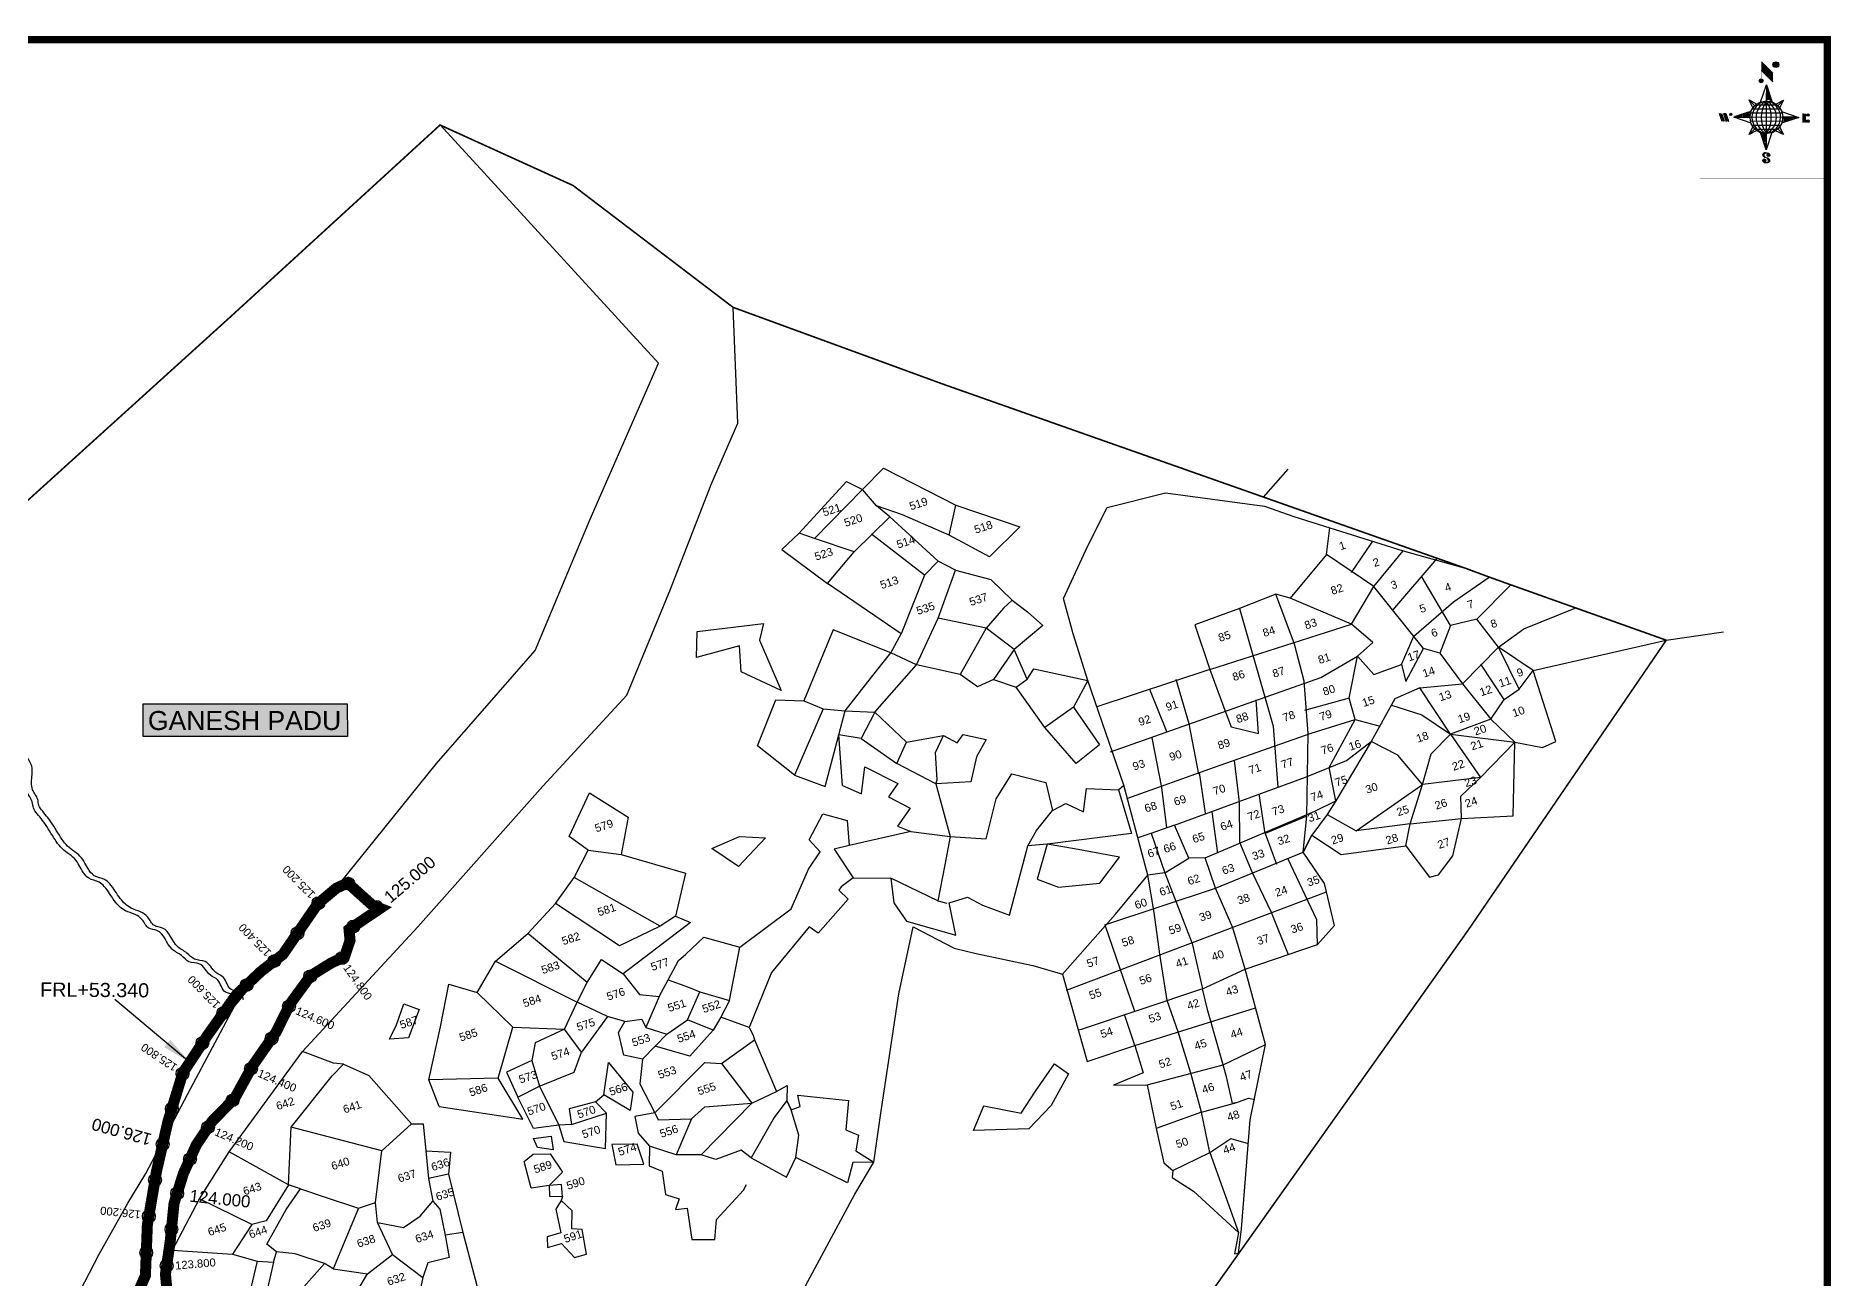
# Model space of a CAD drawing. Header units: millimetres. Extents: x 351611 to 362178, y 1842653 to 1850640.
# Drawn here: x 357278 to 362178, y 1847250 to 1850640 of the extents above; entities that cross this region are included whole.
import ezdxf

# ---------------------------------------------------------------- set-up
doc = ezdxf.new("R2010")
doc.units = ezdxf.units.MM
doc.header["$PDMODE"] = 32
doc.header["$PDSIZE"] = 35
for name, color, linetype in [('BND', 6, 'Continuous'), ('bord', 1, 'Continuous'), ('Boundary', 5, 'Continuous'), ('DIMENSION', 7, 'Continuous'), ('FRL', 3, 'Continuous'), ('Plot', 7, 'Continuous'), ('Plot NUmbers', 7, 'Continuous'), ('points', 161, 'Continuous'), ('Stream', 4, 'Continuous'), ('TEXT', 7, 'Continuous')]:
    doc.layers.add(name, color=color, linetype=linetype)
doc.styles.add('FONT1', font='Arial')
doc.styles.get("Standard").update_dxf_attribs({"font": 'arial.ttf'})
doc.dimstyles.get("Standard").update_dxf_attribs({"dimtxt": 0.18, "dimasz": 0.18, "dimexe": 0.18, "dimexo": 0.0625, "dimgap": 0.09, "dimtad": 0, "dimtih": 1, "dimtoh": 1, "dimdec": 4, "dimzin": 0, "dimdsep": 46, "dimtxsty": 'Standard', "dimcen": 0.09, "dimadec": 0, "dimazin": 0, "dimtfac": 1, "dimtdec": 4, "dimtofl": 0, "dimtmove": 0, "dimatfit": 3, "dimfxl": 1, "dimtolj": 1, "dimtzin": 0, "dimarcsym": 0})
pattern_1 = [(267.297113149, (-8720374.938, 50637915.138), (10.5367255337, -0.497431438), [])]
pattern_2 = [(357.297113149, (-8720374.938, 50637915.138), (0.497431438, 10.5367255337), [])]

# ---------------------------------------------------------------- blocks, each defined once
blk = doc.blocks.new('*X8')
at = {"color": 0, "linetype": 'Continuous'}
for p, q in [((6321.6, 240.5), (6322.3, 241.2)), ((6321.6, 240.3), (6322.3, 241)), ((6321.6, 240.1), (6322.3, 240.8)), ((6321.6, 239.9), (6322.4, 240.7)), ((6321.6, 239.8), (6322.4, 240.6)), ((6321.6, 239.6), (6322.5, 240.5)), ((6321.6, 239.4), (6322.5, 240.3)), ((6321.6, 239.2), (6322.6, 240.2)), ((6321.7, 239.1), (6322.6, 240.1)), ((6321.8, 240.8), (6322.4, 241.4)), ((6321.8, 239), (6322.7, 240)), ((6321.8, 239), (6322.8, 239.9)), ((6321.9, 238.9), (6322.9, 239.8)), ((6322, 238.8), (6323, 239.7)), ((6322.1, 241.3), (6322.4, 241.6)), ((6322.1, 238.7), (6323.1, 239.6)), ((6322.2, 238.6), (6323.1, 239.6)), ((6322.3, 238.5), (6323.2, 239.5)), ((6322.4, 238.5), (6323.3, 239.4)), ((6322.5, 238.4), (6323.4, 239.3)), ((6322.7, 238.4), (6323.6, 239.3)), ((6322.8, 238.3), (6323.7, 239.2)), ((6322.9, 238.3), (6323.8, 239.1)), ((6323.1, 238.2), (6323.9, 239.1)), ((6323.2, 238.2), (6324, 239)), ((6323.3, 238.2), (6324.2, 239)), ((6323.5, 238.1), (6324.3, 238.9)), ((6323.7, 238.1), (6324.4, 238.9)), ((6323.8, 238.1), (6324.6, 238.8)), ((6324.1, 238.2), (6324.7, 238.8)), ((6324.3, 238.3), (6324.9, 238.8)), ((6324.6, 238.3), (6325.1, 238.8)), ((6324.8, 238.4), (6325.2, 238.8)), ((6325.1, 238.5), (6325.4, 238.8)), ((6325.4, 238.6), (6325.6, 238.8))]:
    blk.add_line(p, q, dxfattribs=at)
blk = doc.blocks.new('*X7')
at = {"color": 0, "linetype": 'Continuous'}
for p, q in [((6324.4, 240.3), (6324.5, 240.4)), ((6324.6, 240.3), (6324.8, 240.5)), ((6324.7, 240.2), (6325, 240.5)), ((6324.8, 240.2), (6325.2, 240.6)), ((6325, 240.1), (6325.5, 240.6)), ((6325.1, 240.1), (6325.6, 240.6)), ((6325.2, 240), (6325.8, 240.6)), ((6325.3, 240), (6326, 240.6)), ((6325.4, 239.9), (6326.1, 240.6)), ((6325.5, 239.8), (6326.2, 240.5)), ((6325.6, 239.8), (6326.3, 240.5)), ((6325.7, 239.7), (6326.5, 240.4)), ((6325.9, 239.6), (6326.6, 240.3)), ((6326, 239.5), (6326.7, 240.3)), ((6326, 239.4), (6326.8, 240.2)), ((6326.1, 239.3), (6327, 240.2)), ((6326.2, 239.3), (6327.1, 240.1)), ((6326.3, 239.2), (6327.1, 240)), ((6326.4, 239.1), (6327.2, 239.9)), ((6326.5, 239), (6327.3, 239.8)), ((6326.5, 238.9), (6327.4, 239.7)), ((6326.6, 238.8), (6327.5, 239.6)), ((6326.7, 238.7), (6327.5, 239.5)), ((6326.8, 238.6), (6327.6, 239.4)), ((6326.8, 238.5), (6327.7, 239.3)), ((6326.8, 236.5), (6327.4, 237)), ((6326.9, 238.3), (6327.8, 239.2)), ((6326.9, 238.2), (6327.9, 239.1)), ((6326.9, 236.8), (6327.6, 237.4)), ((6327, 238.1), (6327.8, 239)), ((6327, 237.9), (6327.8, 238.8)), ((6327, 237.8), (6327.8, 238.6)), ((6327, 237.6), (6327.8, 238.4)), ((6327, 237.4), (6327.8, 238.2)), ((6327, 237.3), (6327.8, 238)), ((6327, 237.1), (6327.8, 237.9))]:
    blk.add_line(p, q, dxfattribs=at)
blk = doc.blocks.new('H')
at = {"layer": 'bord', "extrusion": (0.000427885, 0.004792, 0.999988)}
h = blk.add_hatch(dxfattribs=at)
h.set_pattern_fill('LINE', color=8, scale=84.387686, angle=-2.7029, style=0)
h.set_pattern_definition(pattern_2)
h.paths.add_polyline_path([(-492, 786, -0.090992), (-448, 775), (-486, 912)])
h = blk.add_hatch(dxfattribs=at)
h.set_pattern_fill('LINE', color=8, scale=84.387686, angle=-92.7029, style=0)
h.set_pattern_definition(pattern_1)
h.paths.add_polyline_path([(-625, 665, -0.090992), (-615, 710), (-751, 671)])
h = blk.add_hatch(dxfattribs=at)
h.set_pattern_fill('LINE', color=8, scale=84.387686, angle=-92.7029, style=0)
h.set_pattern_definition(pattern_1)
h.paths.add_polyline_path([(-246, 647), (-372, 653, -0.090992), (-382, 609)])
h = blk.add_hatch(dxfattribs=at)
h.set_pattern_fill('LINE', color=8, scale=84.387686, angle=-2.7029, style=0)
h.set_pattern_definition(pattern_2)
h.paths.add_polyline_path([(-504, 533, -0.090992), (-549, 543), (-510, 406)])
for p, q in [((-519, 1020, -1217), (-435, 927, -1216)), ((-516, 1087, -1217), (-432, 994, -1217)), ((-538, 774, -1216), (-487, 906, -1216)), ((-487, 906, -1216), (-493, 780, -1216)), ((-487, 906, -1216), (-448, 769, -1216)), ((-865, 701, -1215), (-847, 638, -1215)), ((-847, 700, -1215), (-829, 637, -1215)), ((-829, 699, -1215), (-811, 636, -1215)), ((-829, 699, -1215), (-811, 698, -1215)), ((-752, 665, -1215), (-615, 704, -1215)), ((-627, 794, -1216), (-567, 760, -1216)), ((-627, 794, -1216), (-584, 747, -1215)), ((-599, 731, -1215), (-627, 794, -1216)), ((-421, 753, -1216), (-359, 781, -1216)), ((-359, 781, -1216), (-405, 739, -1216)), ((-359, 781, -1216), (-392, 721, -1215)), ((-811, 698, -1215), (-794, 635, -1215)), ((-752, 665, -1215), (-625, 659, -1215)), ((-619, 614, -1215), (-752, 665, -1215)), ((-639, 526, -1214), (-606, 585, -1215)), ((-639, 526, -1214), (-593, 568, -1215)), ((-371, 513, -1214), (-414, 560, -1215)), ((-399, 576, -1215), (-371, 513, -1214)), ((-246, 641, -1215), (-383, 603, -1215)), ((-379, 693, -1215), (-246, 641, -1215)), ((-373, 647, -1215), (-246, 641, -1215)), ((-213, 669, -1215), (-217, 601, -1215)), ((-197, 600, -1215), (-194, 668, -1215)), ((-577, 553, -1215), (-639, 526, -1214)), ((-511, 400, -1214), (-549, 537, -1214)), ((-460, 533, -1215), (-511, 400, -1214)), ((-505, 527, -1214), (-511, 400, -1214)), ((-371, 513, -1214), (-431, 546, -1215))]:
    blk.add_line(p, q, dxfattribs=at)
at = {"layer": 'bord', "color": 8, "linetype": 'ByBlock', "extrusion": (0.000427885, 0.004792, 0.999988)}
for p, q in [((-386, 711, -1215), (-605, 722, -1215)), ((-411, 744, -1216), (-578, 752, -1216)), ((-493, 780, -1216), (-505, 527, -1214)), ((-373, 647, -1215), (-625, 659, -1215)), ((-378, 616, -1215), (-623, 628, -1215)), ((-375, 679, -1215), (-620, 691, -1215)), ((-392, 585, -1215), (-611, 595, -1215)), ((-420, 555, -1215), (-587, 562, -1215))]:
    blk.add_line(p, q, dxfattribs=at)
at = {"layer": 'bord', "extrusion": (0.000427885, 0.004792, 0.999988), "elevation": -1212}
for points, const_width in [([(-522, 960), (-516, 1093)], 1.61), ([(-434, 933), (-428, 1066)], 1.61), ([(-870, 707), (-846, 706)], 0.642), ([(-829, 643), (-855, 644)], 0.642), ([(-829, 643), (-821, 678)], 0.642), ([(-811, 642), (-784, 641)], 0.642), ([(-793, 641), (-782, 694)], 0.642), ([(-177, 605), (-226, 607)], 0.706), ([(-223, 676), (-174, 673)], 0.706), ([(-195, 645), (-185, 644)], 0.706)]:
    blk.add_lwpolyline(points, dxfattribs=dict(at, const_width=const_width))
for points, const_width in [([(-414, 1073, 1), (-398, 1058, 1)], 22.3), ([(-530, 950, 1), (-520, 939, 1)], 14.8), ([(-776, 697, 1), (-769, 690, 1)], 8.9), ([(-180, 618, 1), (-173, 611, 1)], 9.79), ([(-178, 667, 1), (-171, 660, 1)], 9.79), ([(-525, 322, 1), (-533, 329, 1)], 11.1), ([(-490, 362, 1), (-498, 369, 1)], 11.1)]:
    blk.add_lwpolyline(points, format="xyb", close=True, dxfattribs=dict(at, const_width=const_width))
for points in [[(-537, 317), (-531, 310), (-520, 307), (-505, 307), (-494, 310), (-486, 318), (-487, 326), (-491, 333), (-494, 336), (-503, 341), (-522, 347), (-530, 352), (-534, 355), (-537, 363), (-537, 373), (-530, 381), (-520, 384), (-504, 384), (-493, 380), (-487, 373)], [(-522, 348), (-526, 354), (-528, 361), (-528, 371), (-526, 375), (-521, 381), (-515, 384)], [(-505, 307), (-499, 312), (-497, 319), (-497, 327), (-501, 335), (-509, 343)]]:
    blk.add_lwpolyline(points, dxfattribs=at)
at = {"layer": 'bord', "extrusion": (0.000427885, 0.004792, 0.999988)}
for centre, radius in [((-406, 1065, -1212), 22.3), ((-525, 944, -1212), 14.8), ((-498, 659, -1212), 127), ((-773, 694, -1212), 8.9), ((-177, 615, -1212), 9.79), ((-174, 663, -1212), 9.79), ((-529, 325, -1212), 11.1), ((-494, 365, -1212), 11.1)]:
    blk.add_circle(centre, radius, dxfattribs=at)
at = {"layer": 'bord', "color": 8, "linetype": 'ByBlock', "extrusion": (0.000427885, 0.004792, 0.999988)}
for centre, radius, start, end in [((-482, 658, -1212), 128, 94.9254, 259.6691), ((-437, 656, -1212), 141, 113.2864, 241.308), ((-316, 651, -1212), 222, 142.5892, 212.0053), ((-560, 662, -1212), 141, 293.2864, 61.308), ((-681, 668, -1212), 222, 322.5892, 32.0053), ((-515, 660, -1212), 128, 274.9254, 79.6691)]:
    blk.add_arc(centre, radius, start, end, dxfattribs=at)
at = {"layer": 'bord', "extrusion": (0.000427885, 0.004792, 0.999988)}
for points in [[(-516, 1093, -1212), (-431, 1000, -1212), (-519, 1026, -1212), (-434, 933, -1212)], [(-864, 707, -1212), (-846, 706, -1212), (-846, 644, -1212), (-829, 643, -1212)], [(-829, 705, -1212), (-811, 704, -1212), (-811, 642, -1212), (-793, 641, -1212)], [(-193, 674, -1212), (-197, 606, -1212), (-213, 675, -1212), (-216, 607, -1212)]]:
    blk.add_solid(points, dxfattribs=at)
at = {"layer": 'bord', "extrusion": (0.000427885, 0.004792, 0.999988), "xscale": 7.977342409717546, "yscale": 7.977342408231451, "zscale": 7.977342408476333, "rotation": 138.0840426661453}
for name, p in [('*X7', (38301, -31929, -1212)), ('*X8', (38314, -31951, -1212))]:
    blk.add_blockref(name, p, dxfattribs=at)

msp = doc.modelspace()

# ---------------------------------------------------------------- hatches: boundary and pattern name
h = msp.add_hatch(color=2)
h.dxf.hatch_style = 1
h.paths.add_polyline_path([(357571.5, 1848817), (358128.4, 1848817), (358129.1, 1848728.1), (357571.5, 1848728.1)])

# ---------------------------------------------------------------- linework, layer by layer
for points, const_width in [([(351620.9, 1850630.1), (362168, 1850630.1), (362168, 1842663.4), (351620.9, 1842663.4)], 20), ([(362168, 1850630.1), (361820, 1850630.1), (361820, 1850252), (362168, 1850252)], 0.285)]:
    msp.add_lwpolyline(points, close=True, dxfattribs=dict(const_width=const_width))
at = {"color": 2}
msp.add_lwpolyline([(357571.5, 1848817), (358128.4, 1848817), (358129.1, 1848728.1), (357571.5, 1848728.1)], close=True, dxfattribs=at)
at = {"linetype": 'Continuous'}
for p in [(358131.1, 1848326.7), (358049.7, 1848273.4), (358207.6, 1848263.2), (358144.7, 1848209.5), (357992.5, 1848191.4), (357929.2, 1848115.3), (358113.2, 1848123), (358026.9, 1848073.4), (357853.7, 1848049.9), (357790.1, 1847973.4), (357969.1, 1847991.9), (357732.9, 1847891.3), (357921.8, 1847904), (357865.5, 1847821.4), (357678.6, 1847807.5), (357815.4, 1847735.2), (357649.3, 1847711.9), (357748.2, 1847661.4), (357624.5, 1847615.1), (357698.8, 1847574.9), (357603.5, 1847517.3), (357664, 1847481.3), (357586.6, 1847418.7), (357648.3, 1847383), (357579.6, 1847319.1), (357635.3, 1847283.9)]:
    msp.add_point(p, dxfattribs=at)
at = {"layer": 'BND', "lineweight": 30, "const_width": 4.33}
msp.add_lwpolyline([(357171, 1849295.3), (357811.2, 1849875.1), (358381.4, 1850397), (358744.6, 1850231.8), (359181.3, 1849899.3), (359756.6, 1849688.9), (361182.5, 1849186.4), (361245.2, 1849163.1), (361304.3, 1849141.9), (361728.1, 1848991), (361187.3, 1848199.3), (360468.7, 1847186.8)], dxfattribs=at)
at = {"layer": 'Boundary'}
for points in [[(360628.8, 1849381.2), (360696.4, 1849457.9)], [(361728.1, 1848991), (361884.8, 1849013.9)]]:
    msp.add_lwpolyline(points, dxfattribs=at)
at = {"layer": 'FRL', "color": 84, "const_width": 30}
msp.add_lwpolyline([(357642.8, 1847147.4), (357632, 1847261.1), (357645.2, 1847351.9), (357655.4, 1847453.7), (357681.1, 1847535.9), (357716.4, 1847613.8), (357758.9, 1847677.4), (357821.1, 1847741), (357870.4, 1847830.4), (357933.7, 1847921), (357972.4, 1847998.6), (358028.2, 1848075.1), (358084.3, 1848110), (358120.6, 1848126.3), (358135.8, 1848171.7), (358133, 1848201.6), (358218.2, 1848259), (358197.5, 1848267.2), (358129.3, 1848328.3), (358098.8, 1848314.4), (358047.7, 1848271.7), (358000.6, 1848203.3), (357952.7, 1848133.5), (357892.6, 1848087), (357825.4, 1848023.1), (357747.1, 1847912.9), (357679.4, 1847810.1), (357638.9, 1847677.8), (357607.5, 1847541.1), (357582.6, 1847395), (357577.3, 1847256.9), (357554.8, 1847205.5)], dxfattribs=at)
at = {"layer": 'Plot'}
for points in [[(357333.2, 1847087.3), (357451.1, 1847315.6), (357529.1, 1847454.5), (357578.7, 1847535.8), (357701.3, 1847768.8), (357819.1, 1847990), (357850.1, 1848028.8), (358012.3, 1848209.1), (358371.6, 1848654.1), (358641.3, 1848962.7), (358791, 1849321.2), (358977.3, 1849746.7), (358381.4, 1850397)], [(358246.7, 1846113.3), (358264, 1846137.7), (358244.3, 1846153.8), (358278.7, 1846204.9), (358090.2, 1846312.4), (358014.9, 1846363.8), (357886.4, 1846476.6), (357820.8, 1846541.7), (357741, 1846627.4), (357668.8, 1846739), (357634.6, 1846814.7), (357581.6, 1846931.8), (357629, 1847197.2), (357651.2, 1847326), (357725.3, 1847466.3), (357806, 1847594.5), (358005.7, 1847868.6), (358320.6, 1848208.4), (358661.9, 1848592.3), (358891.2, 1848840.5), (359010, 1849130.6), (359121.3, 1849416.2), (359194.5, 1849583.7), (359181.3, 1849899.3)], [(359313.9, 1849238.9), (359361.5, 1849282.9), (359490.6, 1849423.9), (359534.6, 1849402.1), (359591.6, 1849460.7), (359789.6, 1849359.2), (359963.5, 1849300.4), (359881.4, 1849218.7), (359771.3, 1849277.4), (359643.6, 1849332.7), (359572.5, 1849357.9), (359534.6, 1849402.1), (359403.4, 1849268.4), (359361.5, 1849282.9), (359313.9, 1849238.9), (359438.6, 1849145.4), (359511.3, 1849232), (359403.4, 1849268.4)], [(358378.6, 1847717.9), (358350.9, 1847791), (358382.6, 1847935.5), (358405, 1848051.8), (358483.1, 1848029.8), (358532.8, 1848115.3), (358621, 1848190.6), (358696.2, 1848272), (358747.3, 1848343.7), (358786, 1848418.2), (358734.2, 1848455.2), (358788.9, 1848574.2), (358895.3, 1848507.8), (358876, 1848406.4), (359051.5, 1848355.2), (359023.7, 1848237.4), (359064.6, 1848220.3), (358881, 1848080), (358925.8, 1848023.9), (358979.5, 1848018.6), (359004.3, 1848063.6), (359031.9, 1848117), (359052.4, 1848133.9), (359101.3, 1848180.8), (359199.2, 1848153), (359339.5, 1848257.5), (359387.4, 1848366.5), (359419, 1848413.7), (359388.7, 1848445.9), (359425.8, 1848517), (359492.3, 1848499.1), (359498.1, 1848430.7), (359456.9, 1848420.6), (359509.4, 1848342.6), (359611.9, 1848341.2), (359619.7, 1848273.8), (359654.7, 1848224.5), (359789.4, 1848186.3), (359771.1, 1848273.9), (359820.9, 1848289.8), (359861.7, 1848267.8), (359935.3, 1848240.4), (359985.7, 1848429.5), (360008.9, 1848471.2), (360052.9, 1848525.8), (360089.3, 1848545.2), (360137.3, 1848522.1), (360146.1, 1848586.2), (360233.5, 1848582.9), (360248, 1848595.4), (360149.5, 1848881.3), (360109.4, 1849008.2), (360083.4, 1849105.1), (360149.3, 1849248.7), (360202.3, 1849353.2), (360361.2, 1849393.1), (360631.7, 1849356.3), (360711.8, 1849328.6), (360809.5, 1849297.7), (361010.1, 1849234.5), (361182.5, 1849186.4)], [(359511.3, 1849232), (359608.7, 1849327.3), (359572.5, 1849357.9)], [(359771.3, 1849277.4), (359789.6, 1849359.2)], [(359608.7, 1849327.3), (359741.4, 1849206.6), (359703.4, 1849168.4), (359559.3, 1849280.2)], [(360800.7, 1849225.1), (360809.5, 1849297.7)], [(360868.7, 1849176.1), (360927, 1849261.1)], [(359531, 1848722.8), (359628.5, 1848654.2), (359654.8, 1848712.6), (359567.7, 1848794.3), (359600.5, 1848831.6), (359681.9, 1848923.6), (359741.2, 1849051.4), (359788, 1849182.2), (359741.4, 1849206.6)], [(360560.4, 1847318.5), (360568.8, 1847384.2), (360592.7, 1847681.7), (360634.5, 1847887.7), (360578.4, 1848093), (360776.7, 1848160.3), (360823, 1848212.3), (360795.4, 1848326.7), (360737, 1848412.5), (360761.1, 1848458.7), (360840.7, 1848406.3), (361017, 1848430.1), (361082.3, 1848344.4), (361106.6, 1848350.6), (361146, 1848402.3), (361169.6, 1848504.3), (361310.5, 1848511.5), (361314.5, 1848713), (361390, 1848698.5), (361427.1, 1848714.6), (361364.6, 1848908.5), (361270.7, 1848972), (361211.4, 1849048.7), (361139.2, 1849031.5), (361110.2, 1848955.9), (361065.5, 1848968.1), (360929.6, 1849137.8), (360800.7, 1849225.1), (360701.5, 1849105.9), (360662.4, 1849116.6), (360563.8, 1849077.1), (360441.7, 1849032.7), (360482, 1848911.4), (360174.3, 1848809.2)], [(360929.6, 1849137.8), (361010.1, 1849234.5)], [(360981.6, 1849072.6), (361103, 1849213.9)], [(359703.4, 1849168.4), (359640.2, 1849008.1), (359438.6, 1849145.4)], [(359788, 1849182.2), (359885, 1849156.5), (359943, 1849100.4), (359985.1, 1849068.4), (360026.7, 1849031.5), (359948.3, 1848965.4), (359872.1, 1849024.2), (359741.2, 1849051.4)], [(361039.2, 1849001.8), (361147.7, 1849095.3), (361245.2, 1849163.1)], [(361139.2, 1849031.5), (361060.8, 1849164.3)], [(360210.9, 1848686.4), (360785, 1848889.3), (360885.3, 1848947.2), (360926.9, 1848984.4), (360869.3, 1849034.4), (360701.5, 1849105.9)], [(360747.4, 1848511.1), (360750.7, 1848736.2), (360739.6, 1848879.5), (360713.3, 1848979.8), (360662.4, 1849116.6)], [(360869.3, 1849034.4), (360929.6, 1849137.8)], [(361211.4, 1849048.7), (361304.3, 1849141.9)], [(359943, 1849100.4), (359918.9, 1849078), (359872.1, 1849024.2), (359800.6, 1848897.6), (359681.9, 1848923.6), (359611.5, 1848956.7)], [(360563.8, 1849077.1), (360655.3, 1848755.9), (360668.1, 1848589.4)], [(361270.7, 1848972), (361339.5, 1849022.3), (361480.9, 1849079.5)], [(359083.6, 1849014.7), (359264.6, 1849036.6), (359253.4, 1848990.8), (359312.5, 1848853.6), (359203.6, 1848904.8), (359198.4, 1848976), (359081.3, 1848944.1), (359083.6, 1849014.7)], [(359248.1, 1848702.5), (359297.9, 1848828.6), (359374.3, 1848825.4), (359427, 1848803.3), (359487.5, 1848798.4), (359558.7, 1848889.9), (359611.5, 1848956.7), (359640.2, 1849008.1)], [(359611.5, 1848956.7), (359454, 1849018.8), (359374.3, 1848825.4)], [(360482, 1848911.4), (360869.3, 1849034.4)], [(360181.6, 1848705), (360117.5, 1848654.1), (360032.1, 1848752.7), (359954.2, 1848862.6), (359984.3, 1848884.5), (359948.3, 1848965.4), (359892.3, 1848883.8), (359847.9, 1848863.5), (359800.6, 1848897.6)], [(360885.3, 1848947.2), (360930.1, 1848897), (361005.7, 1848925), (361017.4, 1848877.8), (361065.5, 1848968.1)], [(361005.7, 1848925), (361039.2, 1849001.8)], [(361110.2, 1848955.9), (361171.7, 1848872.2), (361270.7, 1848972)], [(361326.4, 1848857.5), (361270.7, 1848972)], [(361364.6, 1848908.5), (361728.1, 1848991)], [(359892.3, 1848883.8), (359954.2, 1848862.6), (359984.3, 1848884.5), (360001.8, 1848912.7), (360149.5, 1848881.3), (360109.9, 1848808.5), (360032.1, 1848752.7)], [(360482, 1848911.4), (360523.2, 1848799.8)], [(360879, 1848774.9), (360862.8, 1848833.1), (360885.3, 1848947.2)], [(361249, 1848775.3), (361285.4, 1848828.9), (361221.7, 1848925.4)], [(360452.7, 1848625.4), (360426, 1848762.6), (360390.6, 1848884)], [(360469.6, 1848396.8), (360768.9, 1848524.1), (360826.2, 1848552.9), (360802.7, 1848515.2), (360881.5, 1848471), (361063.2, 1848597.5), (361086.6, 1848680.8), (361139.2, 1848734.2), (361055.5, 1848861), (360987.4, 1848831), (360922.3, 1848714.5), (360826.2, 1848552.9)], [(361171.7, 1848872.2), (361249, 1848775.3), (361139.2, 1848734.2), (361055.5, 1848861), (361171.7, 1848872.2)], [(361285.4, 1848828.9), (361326.4, 1848857.5), (361364.6, 1848908.5)], [(360317.3, 1848857.7), (360365.5, 1848739.5)], [(360523.2, 1848799.8), (360540.2, 1848754.7), (360615.6, 1848736.2), (360608.5, 1848827.9)], [(360862.8, 1848833.1), (360741.1, 1848798.9)], [(360978.3, 1848813.7), (361060.9, 1848787.5), (361139.2, 1848734.2)], [(359427, 1848803.3), (359349, 1848622.5), (359248.1, 1848702.5)], [(359349, 1848622.5), (359432.8, 1848592.1), (359469.5, 1848732.6), (359487.5, 1848798.4), (359567.7, 1848794.3), (359531, 1848722.8), (359469.5, 1848732.6)], [(360109.9, 1848808.5), (360181.6, 1848705)], [(360255.5, 1848558.9), (360494.8, 1848644.3), (360759.3, 1848737.1), (360879, 1848774.9), (360947.5, 1848756.2)], [(360826.2, 1848552.9), (360807.7, 1848643.5), (360879, 1848774.9)], [(361249, 1848775.3), (361314.5, 1848713)], [(359480.1, 1848594.1), (359469.5, 1848732.6)], [(359654.8, 1848712.6), (359755.8, 1848730.9), (359793, 1848710.8), (359808.9, 1848733.9), (359872.1, 1848719.9), (359845.9, 1848672.4), (359829.7, 1848604.1), (359734.7, 1848599.2), (359628.5, 1848654.2)], [(359734.7, 1848599.2), (359738.6, 1848609.4), (359733.8, 1848684.4), (359755.8, 1848730.9)], [(360365.1, 1848478.9), (360351.3, 1848588.7), (360325.1, 1848724.1)], [(360385.8, 1848485.7), (360743.8, 1848617.3), (360855.3, 1848662.2), (360922.3, 1848714.5)], [(361063.2, 1848597.5), (360995.5, 1848677.1), (360922.3, 1848714.5)], [(361139.2, 1848734.2), (361314.5, 1848713)], [(361139.2, 1848734.2), (361220.9, 1848616.6)], [(361169.6, 1848504.3), (361167.9, 1848565.5), (361220.9, 1848616.6), (361314.5, 1848713)], [(359480.1, 1848594.1), (359531.3, 1848572.1), (359541.2, 1848645), (359630.6, 1848599.5), (359605.8, 1848563.8), (359664.3, 1848532.6), (359629.6, 1848483.2), (359666, 1848468.7), (359498.1, 1848430.7)], [(359666, 1848468.7), (359773.9, 1848454.9), (359872.3, 1848448.5), (359899.1, 1848558.2), (359941.8, 1848626), (360035.1, 1848602.2), (360052.9, 1848525.8)], [(360470.4, 1848518.8), (360454.2, 1848629.9)], [(360598.7, 1848356), (360564.3, 1848438.7), (360563, 1848548.8), (360549.4, 1848662.9)], [(361220.9, 1848616.6), (361063.2, 1848597.5)], [(359984.2, 1846473.7), (359858.8, 1846585.7), (359743.1, 1846684), (359654.7, 1846761.3), (359610.8, 1846796.6), (359430, 1846831.6), (359364.8, 1846840.5), (359220.8, 1846881.1), (359284.6, 1847023.7), (359353.3, 1847181.4), (359513.2, 1847478.9), (359565.2, 1847566.4), (359583.2, 1847694.2), (359633.7, 1848025.8), (359672.3, 1848209), (359784.2, 1848150.9), (359844.8, 1848136.3), (359999.7, 1848103.3), (360080, 1848079.5), (360224.5, 1848242.8), (360313, 1848349.5), (360248, 1848595.4)], [(359734.7, 1848599.2), (359773.9, 1848454.9), (359759.5, 1848378.2), (359740, 1848279.9), (359764.5, 1848273.5)], [(360233.5, 1848582.9), (360268.6, 1848463.7), (360038, 1848434.6), (359985.7, 1848429.5)], [(360633, 1848463.2), (360616.7, 1848571.4)], [(361017, 1848430.1), (361028.8, 1848490.1), (361063.2, 1848597.5)], [(360504.6, 1848409.8), (360489.1, 1848522.1)], [(360578.4, 1848093), (360545.1, 1848206.3), (360497.7, 1848313.9), (360469.6, 1848396.8), (360425.1, 1848395.8), (360385.8, 1848485.7), (360321.8, 1848463.3), (360285.9, 1848451.4)], [(360802.7, 1848515.2), (360761.1, 1848458.7), (360737, 1848412.5), (360747.4, 1848511.1), (360633, 1848463.2), (360664, 1848379.4)], [(361028.8, 1848490.1), (360881.5, 1848471)], [(361028.8, 1848490.1), (361169.6, 1848504.3)], [(359123.1, 1848422.7), (359198.7, 1848455.3), (359270.1, 1848451.5), (359195.6, 1848372.9), (359123.1, 1848422.7)], [(360038, 1848434.6), (360011.5, 1848338.6), (360069.4, 1848316.5), (360182.6, 1848327.6), (360236.1, 1848398.8), (360113.1, 1848421.9), (360038, 1848434.6)], [(360322.1, 1848464), (360359.5, 1848356.3), (360425.1, 1848395.8)], [(358786, 1848418.2), (358876, 1848406.4)], [(360497.7, 1848313.9), (360737, 1848412.5)], [(360776.7, 1848160.3), (360774.8, 1848228.2), (360695.6, 1848395.2)], [(358981.9, 1848210.4), (358747.3, 1848343.7)], [(359509.4, 1848342.6), (359476.2, 1848318.1), (359469.8, 1848308.5), (359495.5, 1848284), (359413.1, 1848191.5), (359389.3, 1848208.5), (359286.3, 1848083.9), (359225.2, 1847934.3), (359235.9, 1847913.3), (359239.3, 1847900.6), (359299.4, 1847759.1), (359328.5, 1847775.8), (359327.8, 1847734.5), (359339.6, 1847709.6), (359364, 1847718.7), (359358.3, 1847749.6), (359495.9, 1847735.1), (359489.1, 1847655.1), (359523.7, 1847639.7), (359516, 1847597.5), (359565.2, 1847566.4), (359508.1, 1847565.6), (359493.5, 1847510), (359352.5, 1847579.3), (359361.1, 1847640.1), (359339.6, 1847709.6), (359327.8, 1847734.5), (359293.6, 1847688.6), (359230.9, 1847578.5), (359326.8, 1847525.5), (359352.5, 1847579.3)], [(359740, 1848279.9), (359611.9, 1848341.2)], [(360359.5, 1848356.3), (360313, 1848349.5)], [(360365.6, 1848007.6), (360345.5, 1848133.9), (360330.6, 1848248.2), (360313, 1848349.5)], [(360359.5, 1848356.3), (360434.2, 1848163.4), (360462, 1848039.5)], [(360650.9, 1848248), (360598.7, 1848356)], [(360091.4, 1848035.8), (360800.8, 1848304.4)], [(360195.5, 1848213.8), (360497.7, 1848313.9)], [(359023.7, 1848237.4), (358981.9, 1848210.4), (358871.6, 1848156.6), (358696.2, 1848272)], [(360696.9, 1848132.7), (360650.9, 1848248)], [(358782.6, 1848056.7), (358621, 1848190.6)], [(360195.5, 1848213.8), (360276.4, 1847978.5)], [(359004.3, 1848063.6), (359059.6, 1848044.1), (359090.3, 1848031.3), (359171.5, 1848007.5), (359199.2, 1848153)], [(358532.8, 1848115.3), (358755.5, 1848003.2)], [(358580.2, 1847935), (358721.2, 1847929.6), (358755.5, 1848003.2), (358782.6, 1848056.7), (358822.4, 1848119.9), (358881, 1848080)], [(360080, 1848079.5), (360147.9, 1847841.4), (360277.3, 1847884.4), (360300.6, 1847810.4), (360219.1, 1847776.7), (360311.7, 1847777.2), (360335.7, 1847658.2), (360357.2, 1847564.7), (360381.3, 1847543.7), (360379.2, 1847524.3), (360437.7, 1847487), (360560.7, 1847374.7), (360549.7, 1847316.5), (360560.4, 1847318.5)], [(360462, 1848039.5), (360578.4, 1848093)], [(358540.2, 1847795.9), (358580.2, 1847935), (358483.1, 1848029.8)], [(359000.5, 1847916), (359056.9, 1847955.3), (359090.3, 1848031.3)], [(360555.8, 1847729.7), (360555.8, 1847729.7), (360544.1, 1847726.3), (360528.6, 1847795.4), (360518.9, 1847831.7), (360476.8, 1847979.7), (360462, 1848039.5), (360131.2, 1847928.9), (360123.1, 1847926.5)], [(358243.2, 1847901.8), (358262.8, 1847941.4), (358283, 1847998.9), (358324.6, 1847983.4), (358295.7, 1847905.9), (358243.2, 1847901.8)], [(358886, 1847950.3), (358838.7, 1847963.8), (358755.5, 1848003.2)], [(359171.5, 1848007.5), (359148, 1847962.1), (359127.1, 1847926.3), (359063, 1847855.7), (358969, 1847882.6), (358933.8, 1847847.5), (358882.8, 1847858.4), (358868.6, 1847920.1), (358886, 1847950.3), (358932.6, 1847957), (358942.7, 1847933.9), (359000.5, 1847916), (358969, 1847882.6)], [(358979.5, 1848018.6), (358942.7, 1847933.9)], [(360277.3, 1847884.4), (360606.7, 1847988)], [(360396, 1847921.7), (360365.6, 1848007.6)], [(358838.7, 1847963.8), (358767.4, 1847866.2), (358721.2, 1847929.6), (358641.5, 1847892.2), (358631.6, 1847843.5), (358653, 1847773.7), (358747.2, 1847811.9), (358767.4, 1847866.2)], [(359127.1, 1847926.3), (359056.9, 1847955.3)], [(359225.2, 1847934.3), (359148, 1847962.1)], [(360277.3, 1847884.4), (360249.2, 1847969)], [(358967.5, 1847700.6), (359103.9, 1847838.7), (359149.5, 1847835.3), (359239.3, 1847900.6)], [(360311.7, 1847777.2), (360518.9, 1847831.7), (360634.5, 1847887.7)], [(360430.4, 1847808.9), (360396, 1847921.7)], [(357967.5, 1847504.7), (357974.8, 1847661.6), (358087.2, 1847802), (358117.7, 1847833.5), (358187.2, 1847802.8), (358303.6, 1847671.4), (358335.6, 1847671.3), (358342.6, 1847597.7), (358349.5, 1847522), (358361.8, 1847459.9), (358380.7, 1847438.2), (358395.8, 1847367.2), (358406.3, 1847306.1), (358348.5, 1847292), (358334.3, 1847251.2), (358317.1, 1847172.6), (358275.8, 1847106.3)], [(358117.7, 1847833.5), (358091, 1847836.9), (358005.7, 1847868.6)], [(358631.6, 1847843.5), (358563, 1847811.7), (358593.4, 1847743.6), (358653, 1847773.7), (358705.7, 1847667.4), (358636.4, 1847658.6), (358593.4, 1847743.6)], [(358805.6, 1847731.2), (358828.3, 1847750.3), (358840.8, 1847838.8), (358908, 1847757), (358900, 1847707.2), (358828.3, 1847750.3)], [(358933.8, 1847847.5), (358927.1, 1847780), (358967.5, 1847700.6), (358913.5, 1847691.1), (358922.3, 1847645.8), (358953.5, 1847610.2)], [(359149.5, 1847835.3), (359232.6, 1847727)], [(359865.4, 1847720), (359967.1, 1847700), (360006.5, 1847759.8), (360058.9, 1847834.9), (360096.3, 1847807.3), (360049.2, 1847721.1), (359988.7, 1847657.4), (359837.4, 1847653.1), (359865.4, 1847720)], [(358378.6, 1847717.9), (358607.7, 1847683.6), (358540.2, 1847795.9), (358350.9, 1847791)], [(360459.4, 1847702.6), (360430.4, 1847808.9)], [(359067.4, 1847684.8), (359104.5, 1847717.4), (359232.6, 1847727), (359299.4, 1847759.1)], [(360482.4, 1847592.6), (360459.4, 1847702.6), (360555.8, 1847729.7), (360588.4, 1847741.4), (360605, 1847737.2)], [(358705.7, 1847667.4), (358719.5, 1847623.2), (358832.8, 1847603.9), (358835.8, 1847700.2), (358805.6, 1847731.2), (358733.9, 1847711.7), (358739.9, 1847668.8), (358705.7, 1847667.4)], [(358739.9, 1847668.8), (358835.8, 1847700.2)], [(358967.5, 1847700.6), (358976.6, 1847681.5), (359067.4, 1847684.8), (359025.8, 1847586.2)], [(359232.6, 1847727), (359094.1, 1847586.5)], [(360459.4, 1847702.6), (360335.7, 1847658.2)], [(358222.7, 1847597), (357974.8, 1847661.6)], [(358317.1, 1847172.6), (358157.6, 1847219.3), (358183.3, 1847261.3), (358251.7, 1847314.8), (358210.5, 1847401.3), (358205.3, 1847456.2), (358222.7, 1847597), (358303.6, 1847671.4)], [(358636.6, 1847631.4), (358685, 1847637.6), (358690.5, 1847600.5), (358647.3, 1847606), (358636.6, 1847631.4)], [(357988.4, 1847202.6), (358066.1, 1847289.9), (357986.2, 1847315.8), (357935.5, 1847321.3), (357908.7, 1847342.8), (357961.3, 1847437.5), (358000.8, 1847493.8), (357967.5, 1847504.7), (357806, 1847594.5)], [(358342.6, 1847597.7), (358409.6, 1847594), (358404.7, 1847534), (358443.3, 1847374.8), (358494.4, 1847181.8)], [(358635.2, 1847587.9), (358681.9, 1847589.2), (358715.9, 1847539.1), (358679.7, 1847502.6), (358630.3, 1847495.7), (358610.7, 1847568.3), (358635.2, 1847587.9)], [(358919.1, 1847615.8), (358850.1, 1847614.4), (358861.5, 1847559.5), (358937.4, 1847560.8), (358919.1, 1847615.8)], [(359230.9, 1847578.5), (359202.9, 1847599.2), (359134.6, 1847573.6), (359094.1, 1847586.5), (359025.8, 1847586.2), (358953.5, 1847610.2), (358952, 1847556), (358987.5, 1847542.2), (358996.7, 1847477.8), (359034.4, 1847466.1), (359024.4, 1847436.8), (359056.3, 1847440.6), (359068.5, 1847355.6), (359131.1, 1847355.4), (359135.8, 1847410.1), (359209.7, 1847489.8), (359218.3, 1847505.7)], [(360381.3, 1847543.7), (360482.4, 1847592.6), (360539.6, 1847631.1), (360587.2, 1847617.1)], [(360482.4, 1847592.6), (360560.7, 1847374.7)], [(357967.5, 1847504.7), (357907.2, 1847406.1), (357868, 1847396.6), (357725.3, 1847466.3)], [(358000.8, 1847493.8), (358068.1, 1847470.7), (358158.9, 1847441.3), (358205.3, 1847456.2)], [(358404.7, 1847534), (358349.5, 1847522)], [(358679.7, 1847502.6), (358680.3, 1847473.3), (358715.4, 1847473), (358713.1, 1847505.9), (358679.7, 1847502.6)], [(358158.9, 1847441.3), (358090, 1847275.2), (358066.1, 1847289.9)], [(358210.5, 1847401.3), (358281.8, 1847388), (358327.4, 1847419.1), (358361.8, 1847459.9)], [(358715.4, 1847473), (358712.1, 1847461.4), (358697.6, 1847438.4), (358711, 1847373.1), (358674.1, 1847362.3), (358674.8, 1847333.8), (358713.1, 1847344), (358748.3, 1847305.9), (358781.6, 1847315.1), (358769.1, 1847382.4), (358741, 1847384.7), (358742.4, 1847433.7), (358712.1, 1847461.4)], [(357868, 1847396.6), (357814.6, 1847315.1)], [(358443.3, 1847374.8), (358395.8, 1847367.2)], [(357881.9, 1847296), (357843.2, 1847131.6), (357719.6, 1847142.9), (357701.1, 1847064.7), (357717.6, 1847010.6), (357750.1, 1846972.8), (357750.6, 1846931.2), (357732.6, 1846934.1), (357581.6, 1846931.8)], [(357651.2, 1847326), (357814.6, 1847315.1), (357881.9, 1847296), (357927.1, 1847293.7), (357935.5, 1847321.3)], [(357927.1, 1847293.7), (357888.8, 1847125.9), (357853.4, 1847022.4), (357840.7, 1846939.4), (357865.1, 1846930.1), (357849.7, 1846905.4), (357811.7, 1846885.8), (357799.4, 1846839.6), (357805.9, 1846798.3), (357768.1, 1846711.9), (357810.8, 1846673.8), (357901.4, 1846613.9), (357962, 1846599.7), (357912.5, 1846452.5)], [(358251.7, 1847314.8), (358334.3, 1847251.2)], [(358090, 1847275.2), (358183.3, 1847261.3)]]:
    msp.add_lwpolyline(points, dxfattribs=at)
at = {"layer": 'Stream'}
for points in [[(357830, 1848003), (357817.3, 1848023.4), (357796.1, 1848030.7), (357774.9, 1848063.5), (357754.5, 1848077), (357725.6, 1848107.1), (357696, 1848113.5), (357675.6, 1848130.4), (357650, 1848147.8), (357608.8, 1848198.6), (357586.5, 1848205.1), (357568.5, 1848228.2), (357548.9, 1848242.6), (357523.1, 1848252.7), (357493.3, 1848279.3), (357465.1, 1848318.8), (357450.9, 1848330.6), (357422.7, 1848341.3), (357404.9, 1848361.9), (357394.2, 1848380.7), (357379.4, 1848399.2), (357359.1, 1848414), (357327.2, 1848451.9), (357295.9, 1848499.9), (357281.8, 1848517.2), (357271.6, 1848533.4), (357268.2, 1848549.6), (357254.4, 1848576.1), (357252.8, 1848617), (357251.8, 1848640.3), (357223.3, 1848685.5), (357206, 1848730.9), (357198.1, 1848758.1), (357176.1, 1848775.7), (357158.4, 1848801), (357149, 1848838.6), (357126.5, 1848872.6), (357108.6, 1848890.3), (357095.9, 1848907.1), (357089.7, 1848946), (357066.1, 1848980.6), (357053.1, 1848998.1), (357032.9, 1849018.7), (357017.9, 1849054.3), (357013.7, 1849072.6), (357002.6, 1849084.5), (356981.2, 1849101.7), (356974.6, 1849121.4)], [(357845.2, 1848009.8), (357832.4, 1848030.3), (357811.3, 1848037.6), (357790.1, 1848070.3), (357769.7, 1848083.8), (357740.7, 1848113.9), (357711.2, 1848120.3), (357690.8, 1848137.2), (357665.1, 1848154.7), (357624, 1848205.4), (357601.7, 1848212), (357583.7, 1848235), (357564.1, 1848249.4), (357538.3, 1848259.5), (357508.5, 1848286.2), (357480.3, 1848325.7), (357466, 1848337.4), (357437.8, 1848348.1), (357420.1, 1848368.7), (357409.4, 1848387.5), (357394.5, 1848406), (357374.3, 1848420.8), (357342.4, 1848458.7), (357311.1, 1848506.7), (357296.9, 1848524), (357286.8, 1848540.2), (357283.4, 1848556.4), (357269.5, 1848583), (357268, 1848623.8), (357266.9, 1848647.2), (357238.5, 1848692.4), (357221.2, 1848737.7), (357213.3, 1848765), (357191.2, 1848782.5), (357173.5, 1848807.9), (357164.2, 1848845.4), (357141.7, 1848879.5), (357123.8, 1848897.2), (357111, 1848913.9), (357104.9, 1848952.8), (357081.3, 1848987.4), (357068.3, 1849005), (357048.1, 1849025.5), (357033.1, 1849061.2), (357028.8, 1849079.4), (357017.7, 1849091.3), (356996.3, 1849108.6), (356989.8, 1849128.3)]]:
    msp.add_spline(points, degree=3, dxfattribs=at)

# ---------------------------------------------------------------- block references
at = {"xscale": 0.350762963945016, "yscale": 0.3507629639934748, "zscale": 0.3507629639658534, "rotation": 2.579586821179989}
msp.add_blockref('H', (362186.3, 1850196.9, 425.9), dxfattribs=at)

# ---------------------------------------------------------------- texts
at = {"layer": 'DIMENSION'}
for s, height, p in [('1', 21.8, (360839.3, 1849236.2)), ('2', 21.8, (360931.7, 1849190.4)), ('82', 21.84, (360816.7, 1849114.4)), ('3', 21.8, (360980.3, 1849129.3)), ('4', 21.8, (361127.5, 1849122.7)), ('5', 21.8, (361058.8, 1849064.8)), ('7', 21.8, (361189.4, 1849076)), ('85', 21.84, (360509.7, 1848986.1)), ('84', 21.84, (360630.9, 1848999.3)), ('83', 21.84, (360744.9, 1849020.2)), ('6', 21.8, (361090.4, 1848998.6)), ('8', 21.8, (361252.7, 1849023.4)), ('17', 21.84, (361025.9, 1848932.7)), ('86', 21.84, (360548.1, 1848879)), ('87', 21.84, (360657.5, 1848888.2)), ('81', 21.84, (360781.9, 1848925.8)), ('14', 21.84, (361067.1, 1848888.6)), ('9', 21.8, (361324.3, 1848890.1)), ('80', 21.84, (360794.8, 1848839.1)), ('12', 21.84, (361222.9, 1848837.7)), ('11', 21.84, (361275, 1848861.7)), ('91', 21.84, (360366.3, 1848797.1)), ('15', 21.84, (360902.3, 1848808.6)), ('13', 21.84, (361112, 1848824.2)), ('92', 21.84, (360291.7, 1848756.4)), ('88', 21.84, (360558.1, 1848764.3)), ('78', 21.84, (360685.3, 1848768.1)), ('79', 21.84, (360785.7, 1848770.5)), ('19', 21.84, (361163.5, 1848764)), ('10', 21.84, (361311.9, 1848780.6)), ('89', 21.84, (360507.9, 1848692.4)), ('16', 21.84, (360865.5, 1848688.9)), ('18', 21.84, (361049.9, 1848711.2)), ('21', 21.84, (361198.3, 1848689.9)), ('20', 21.84, (361207.4, 1848730.7)), ('93', 21.84, (360275.8, 1848635)), ('90', 21.84, (360375.9, 1848660.8)), ('77', 21.84, (360681.1, 1848639.8)), ('76', 21.84, (360790.1, 1848678.6)), ('22', 21.84, (361147.7, 1848634.5)), ('71', 21.84, (360592.6, 1848624.6)), ('75', 21.84, (360828.3, 1848591.2)), ('23', 21.84, (361181.2, 1848589.3)), ('69', 21.84, (360388.2, 1848538.5)), ('70', 21.84, (360495.4, 1848567.5)), ('74', 21.84, (360761.6, 1848550.6)), ('30', 21.84, (360911.2, 1848571.7)), ('68', 21.84, (360308.2, 1848520.3)), ('72', 21.84, (360589.7, 1848497.7)), ('73', 21.84, (360656.1, 1848511.4)), ('31', 21.84, (360754.1, 1848493.8)), ('25', 21.84, (360996.4, 1848510.1)), ('26', 21.84, (361100.5, 1848528.2)), ('24', 21.84, (361182.9, 1848533.6)), ('64', 21.84, (360515.2, 1848470.3)), ('67', 21.84, (360316.6, 1848396.8)), ('66', 21.84, (360360, 1848409.5)), ('65', 21.84, (360438.7, 1848436.5)), ('33', 21.84, (360601.9, 1848390.1)), ('32', 21.84, (360671.1, 1848430.8)), ('29', 21.84, (360817.6, 1848433.1)), ('28', 21.84, (360966.5, 1848433)), ('27', 21.84, (361108.3, 1848421.2)), ('63', 21.84, (360519.8, 1848350.8)), ('61', 21.84, (360348.9, 1848292.2)), ('62', 21.84, (360425.8, 1848321.9)), ('35', 21.84, (360752.1, 1848318.4)), ('60', 21.84, (360281.4, 1848256.4)), ('38', 21.84, (360561.7, 1848269.3)), ('24', 21.84, (360664.5, 1848290.5)), ('39', 21.84, (360457.7, 1848223)), ('58', 21.84, (360246.2, 1848153.7)), ('59', 21.84, (360374.5, 1848187.2)), ('37', 21.84, (360615, 1848158.4)), ('36', 21.84, (360707.3, 1848190.2)), ('57', 21.84, (360150.7, 1848097)), ('41', 21.84, (360393.4, 1848096.6)), ('40', 21.84, (360491.3, 1848115)), ('56', 21.84, (360294.1, 1848049.9)), ('55', 21.84, (360156.9, 1848010.2)), ('43', 21.84, (360530.1, 1848019.3)), ('42', 21.84, (360424.4, 1847981.8)), ('54', 21.84, (360187.9, 1847904.5)), ('53', 21.84, (360319.5, 1847945.7)), ('44', 21.84, (360542.7, 1847903.1)), ('45', 21.84, (360444.2, 1847872.2)), ('52', 21.84, (360347.2, 1847822)), ('46', 21.84, (360464.9, 1847752.8)), ('47', 21.84, (360568.1, 1847787)), ('51', 21.84, (360378.6, 1847707.3)), ('48', 21.84, (360533.7, 1847677.9)), ('50', 21.84, (360393.8, 1847603.9)), ('44', 21.84, (360522.5, 1847588.2))]:
    msp.add_text(s, height=height, rotation=18.3754, dxfattribs=at).set_placement(p)
at = {"layer": 'Plot NUmbers'}
for s, p in [('521', (359429.6, 1849328.4)), ('519', (359666.5, 1849345.1)), ('520', (359488.5, 1849300)), ('518', (359843.6, 1849281.4)), ('514', (359631.8, 1849240.8)), ('523', (359407.9, 1849207.8)), ('513', (359586.7, 1849130.2)), ('537', (359830.2, 1849084)), ('535', (359685.8, 1849059.6)), ('579', (358808.1, 1848466.3)), ('581', (358815.4, 1848237.3)), ('582', (358717.9, 1848158.5)), ('583', (358662, 1848079.4)), ('577', (358960.7, 1848087.9)), ('576', (358840.5, 1848007.1)), ('584', (358611.7, 1847988.5)), ('551', (359007, 1847975.9)), ('552', (359101.1, 1847973)), ('587', (358275.7, 1847929.7)), ('585', (358438, 1847895.5)), ('575', (358758.5, 1847923.8)), ('553', (358909.2, 1847881.4)), ('554', (359032.8, 1847891.8)), ('574', (358689.1, 1847844)), ('573', (358600.7, 1847780.9)), ('566', (358847.4, 1847747.1)), ('553', (358980.5, 1847793.2)), ('555', (359088.4, 1847748.5)), ('642', (357938.2, 1847708.1)), ('641', (358120.9, 1847699.1)), ('586', (358465.2, 1847745.2)), ('570', (358623.8, 1847693.7)), ('570', (358760.1, 1847685.4)), ('570', (358773.1, 1847630.8)), ('556', (358985.4, 1847632.7)), ('574', (358871.6, 1847583)), ('640', (358088.7, 1847544.2)), ('637', (358270.4, 1847510.4)), ('636', (358361.4, 1847541.7)), ('589', (358641.1, 1847535.4)), ('643', (357848, 1847475.7)), ('635', (358374.1, 1847460.5)), ('590', (358730.8, 1847490.7)), ('645', (357751.9, 1847364.3)), ('644', (357864, 1847357.8)), ('639', (358038, 1847375.7)), ('638', (358158.9, 1847332.8)), ('634', (358318.1, 1847345.4)), ('591', (358723.6, 1847345.7)), ('632', (358241, 1847229.2))]:
    msp.add_text(s, height=21.84, rotation=18.3754, dxfattribs=at).set_placement(p)
at = {"layer": 'points', "color": 1, "style": 'FONT1'}
for s, height, rotation, p in [('125.200', 22, 134.2428, (358042.5, 1848298.8)), ('125.000', 33, 40.57, (358246.3, 1848271.5)), ('125.400', 22, 134.2428, (357922.6, 1848140.3)), ('124.800', 22, 305.0568, (358116, 1848096.9)), ('125.600', 22, 134.2428, (357783.5, 1847998.4)), ('124.600', 22, 336.7559, (357985.2, 1847971.1)), ('125.800', 22, 146.1903, (357667, 1847830.6)), ('124.400', 22, 336.7559, (357881.5, 1847800.7)), ('126.000', 33, 164.3745, (357597.1, 1847642.6)), ('124.200', 22, 336.7559, (357764.3, 1847640.7)), ('124.000', 33, 354.2009, (357696.4, 1847458.8)), ('126.200', 22, 173.9776, (357565.6, 1847433.8)), ('123.800', 22, 4.8238, (357659.3, 1847273.1))]:
    msp.add_text(s, height=height, rotation=rotation, dxfattribs=at).set_placement(p)
at = {"layer": 'TEXT', "color": 5}
msp.add_text('GANESH PADU', height=51.893, dxfattribs=at).set_placement((357584.1, 1848745.8))
msp.add_text('FRL+53.340', height=38.49, rotation=359.5381, dxfattribs=at).set_placement((357289.9, 1848018.5))

# ---------------------------------------------------------------- leaders
at = {"color": 5}
msp.add_leader([(357698.3, 1847838.8), (357494.1, 1848010.6)], dimstyle='Standard', override={"dimasz": 80, "dimgap": 0.09, "dimtad": 0}, dxfattribs=at)

doc.saveas('drawing.dxf')
